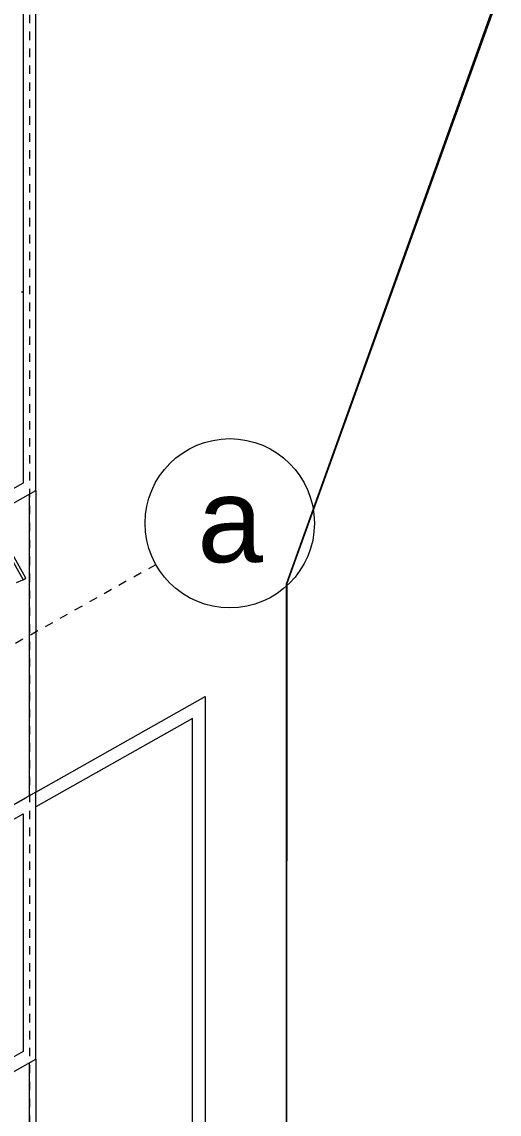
# Model space of a CAD drawing. Header units: metres. Extents: x -10 to 246, y 16 to 113.
# Drawn here: x 54.29 to 59.93, y 73.39 to 86.29 of the extents above; entities that cross this region are included whole.
import ezdxf

# ---------------------------------------------------------------- set-up
doc = ezdxf.new("R2010")
doc.units = ezdxf.units.M
doc.linetypes.add('LineaDiscontinua-1_5mm', pattern=[0.003, 0.0015, -0.0015])
doc.linetypes.add('LíneaDeRejilla', pattern=[0.021, 0.012, -0.003, 0.003, -0.003])
for name, color, linetype, lineweight in [('A-MURO', 113, 'Continuous', 9), ('A-PISO', 51, 'Continuous', 9), ('A-PUER', 31, 'Continuous', 5), ('A-WALL', 113, 'Continuous', 18), ('S-REJI', 1, 'Continuous', 5), ('S-REJI-IDEN', 1, 'Continuous', 5)]:
    doc.layers.add(name, color=color, linetype=linetype, lineweight=lineweight)
doc.styles.add('Arial_5', font='Arial.ttf', dxfattribs={"height": 1})

# ---------------------------------------------------------------- blocks, each defined once
blk = doc.blocks.new('Puerta-Batiente-HojaLisa - 900x2200-1042033-Nivel 2')
at = {"layer": 'A-PUER'}
for p, q in [((-0.382, 0.919), (-0.422, 0.919)), ((-0.422, 0.919), (-0.422, 0.075)), ((-0.382, 0.075), (-0.382, 0.919))]:
    blk.add_line(p, q, dxfattribs=at)
at = {"layer": 'A-PUER', "linetype": 'LineaDiscontinua-1_5mm'}
blk.add_arc((-0.422, 0.075), 0.844, 360, 87.2835, dxfattribs=at)
blk = doc.blocks.new('Grid - 4mm-563819-Nivel 2')
at = {"layer": 'S-REJI-IDEN'}
blk.add_circle((0, 0), 0.004, dxfattribs=at)

msp = doc.modelspace()

# ---------------------------------------------------------------- linework, layer by layer
at = {"layer": 'A-MURO'}
for p, q in [((54.461, 77.194), (56.461, 78.322)), ((56.461, 78.322), (56.461, 53.367)), ((56.311, 78.065), (54.461, 77.022)), ((56.311, 53.517), (56.311, 78.065)), ((49.709, 74.522), (54.35, 77.131))]:
    msp.add_line(p, q, dxfattribs=at)
at = {"layer": 'A-PISO'}
for p, q in [((59.917, 86.617), (57.416, 79.65)), ((57.431, 79.662), (59.934, 86.617)), ((54.311, 83.106), (54.29, 83.094)), ((54.461, 80.756), (54.461, 77.194)), ((54.386, 77.152), (54.386, 80.714)), ((57.408, 45.28), (57.431, 79.662)), ((57.416, 79.65), (57.416, 45.28)), ((54.461, 74.042), (54.461, 55.917)), ((54.386, 55.917), (54.386, 74))]:
    msp.add_line(p, q, dxfattribs=at)
at = {"layer": 'A-WALL'}
for p, q in [((54.461, 80.756), (54.461, 87.454)), ((54.311, 87.233), (54.311, 80.844)), ((54.311, 80.844), (53.866, 80.594)), ((53.939, 80.463), (54.461, 80.756)), ((54.461, 77.194), (50.539, 74.983)), ((54.461, 74.042), (54.461, 77.194)), ((50.613, 74.852), (54.311, 76.937)), ((54.311, 76.937), (54.311, 74.13)), ((51.052, 72.125), (54.461, 74.042)), ((54.311, 74.13), (51.11, 72.329))]:
    msp.add_line(p, q, dxfattribs=at)
at = {"layer": 'S-REJI', "linetype": 'LíneaDeRejilla'}
for p, q in [((54.386, 86.575), (54.386, 51.353)), ((55.878, 79.88), (50.427, 76.824))]:
    msp.add_line(p, q, dxfattribs=at)

# ---------------------------------------------------------------- block references
at = {"layer": 'A-PUER', "rotation": 209.272590305757}
msp.add_blockref('Puerta-Batiente-HojaLisa - 900x2200-1042033-Nivel 2', (53.526, 80.317), dxfattribs=at)
at = {"layer": 'S-REJI-IDEN', "xscale": 249.9999999999999, "yscale": 249.9999999999999, "zscale": 249.9999999999999, "rotation": 119.2725903057568}
msp.add_blockref('Grid - 4mm-563819-Nivel 2', (56.751, 80.369), dxfattribs=at)

# ---------------------------------------------------------------- texts
at = {"layer": 'S-REJI-IDEN', "insert": (56.756, 80.909), "char_height": 1, "width": 0.93044, "attachment_point": 2, "line_spacing_factor": 0.941778, "style": 'Arial_5'}
msp.add_mtext('a', dxfattribs=at)

doc.saveas('drawing.dxf')
